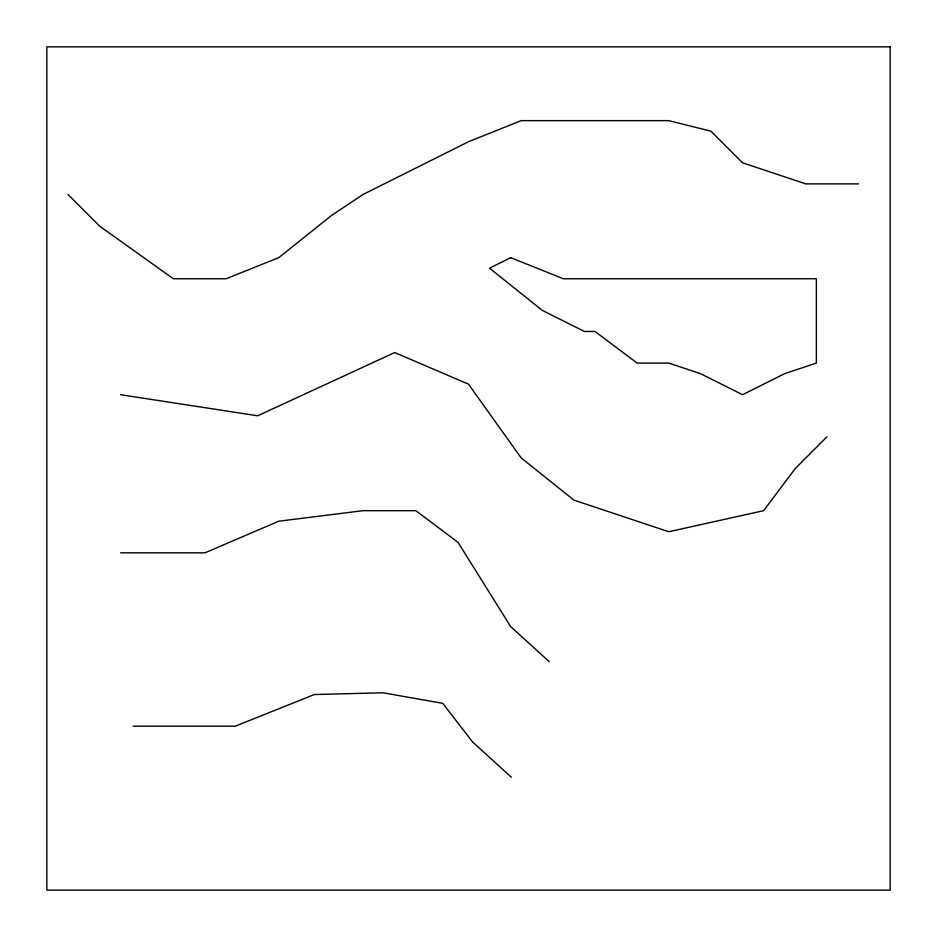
<?xml version="1.0" encoding="UTF-8"?>
<svg xmlns="http://www.w3.org/2000/svg" width="937" height="937" viewBox="0 0 937 937"><rect width="100%" height="100%" fill="white"/><g stroke="black" fill="none" stroke-linecap="round" stroke-linejoin="round"><path stroke-width="1.41" d="M826.902 436.865L795.279 468.5L763.655 510.665L668.784 531.747L573.912 500.112L521.206 457.959L468.5 384.17L394.711 352.546L257.675 415.794L120.639 394.711M858.526 183.886L805.82 183.886L742.572 162.804L710.949 131.18L668.784 120.639L521.206 120.639L468.5 141.721L363.087 194.427L331.464 215.51L278.757 257.675L226.051 278.757L173.345 278.757L99.556 226.051L67.932 194.427M120.639 552.83L204.969 552.83L278.757 521.206L363.087 510.665L415.794 510.665L457.959 542.289L510.665 626.607L549.351 661.791M133.23 726.198L235.222 726.198L314.363 694.54L382.952 692.783L442.744 703.336L472.646 742.034L511.333 777.218M510.665 257.675L489.582 268.216L542.289 310.381L584.454 331.464L594.995 331.464L637.16 363.087L668.784 363.087L700.407 373.629L742.572 394.711L784.737 373.629L816.361 363.087L816.361 278.757L563.371 278.757L510.665 257.675M890.15 46.85L46.85 46.85L46.85 890.15L890.15 890.15L890.15 46.85"/></g></svg>
